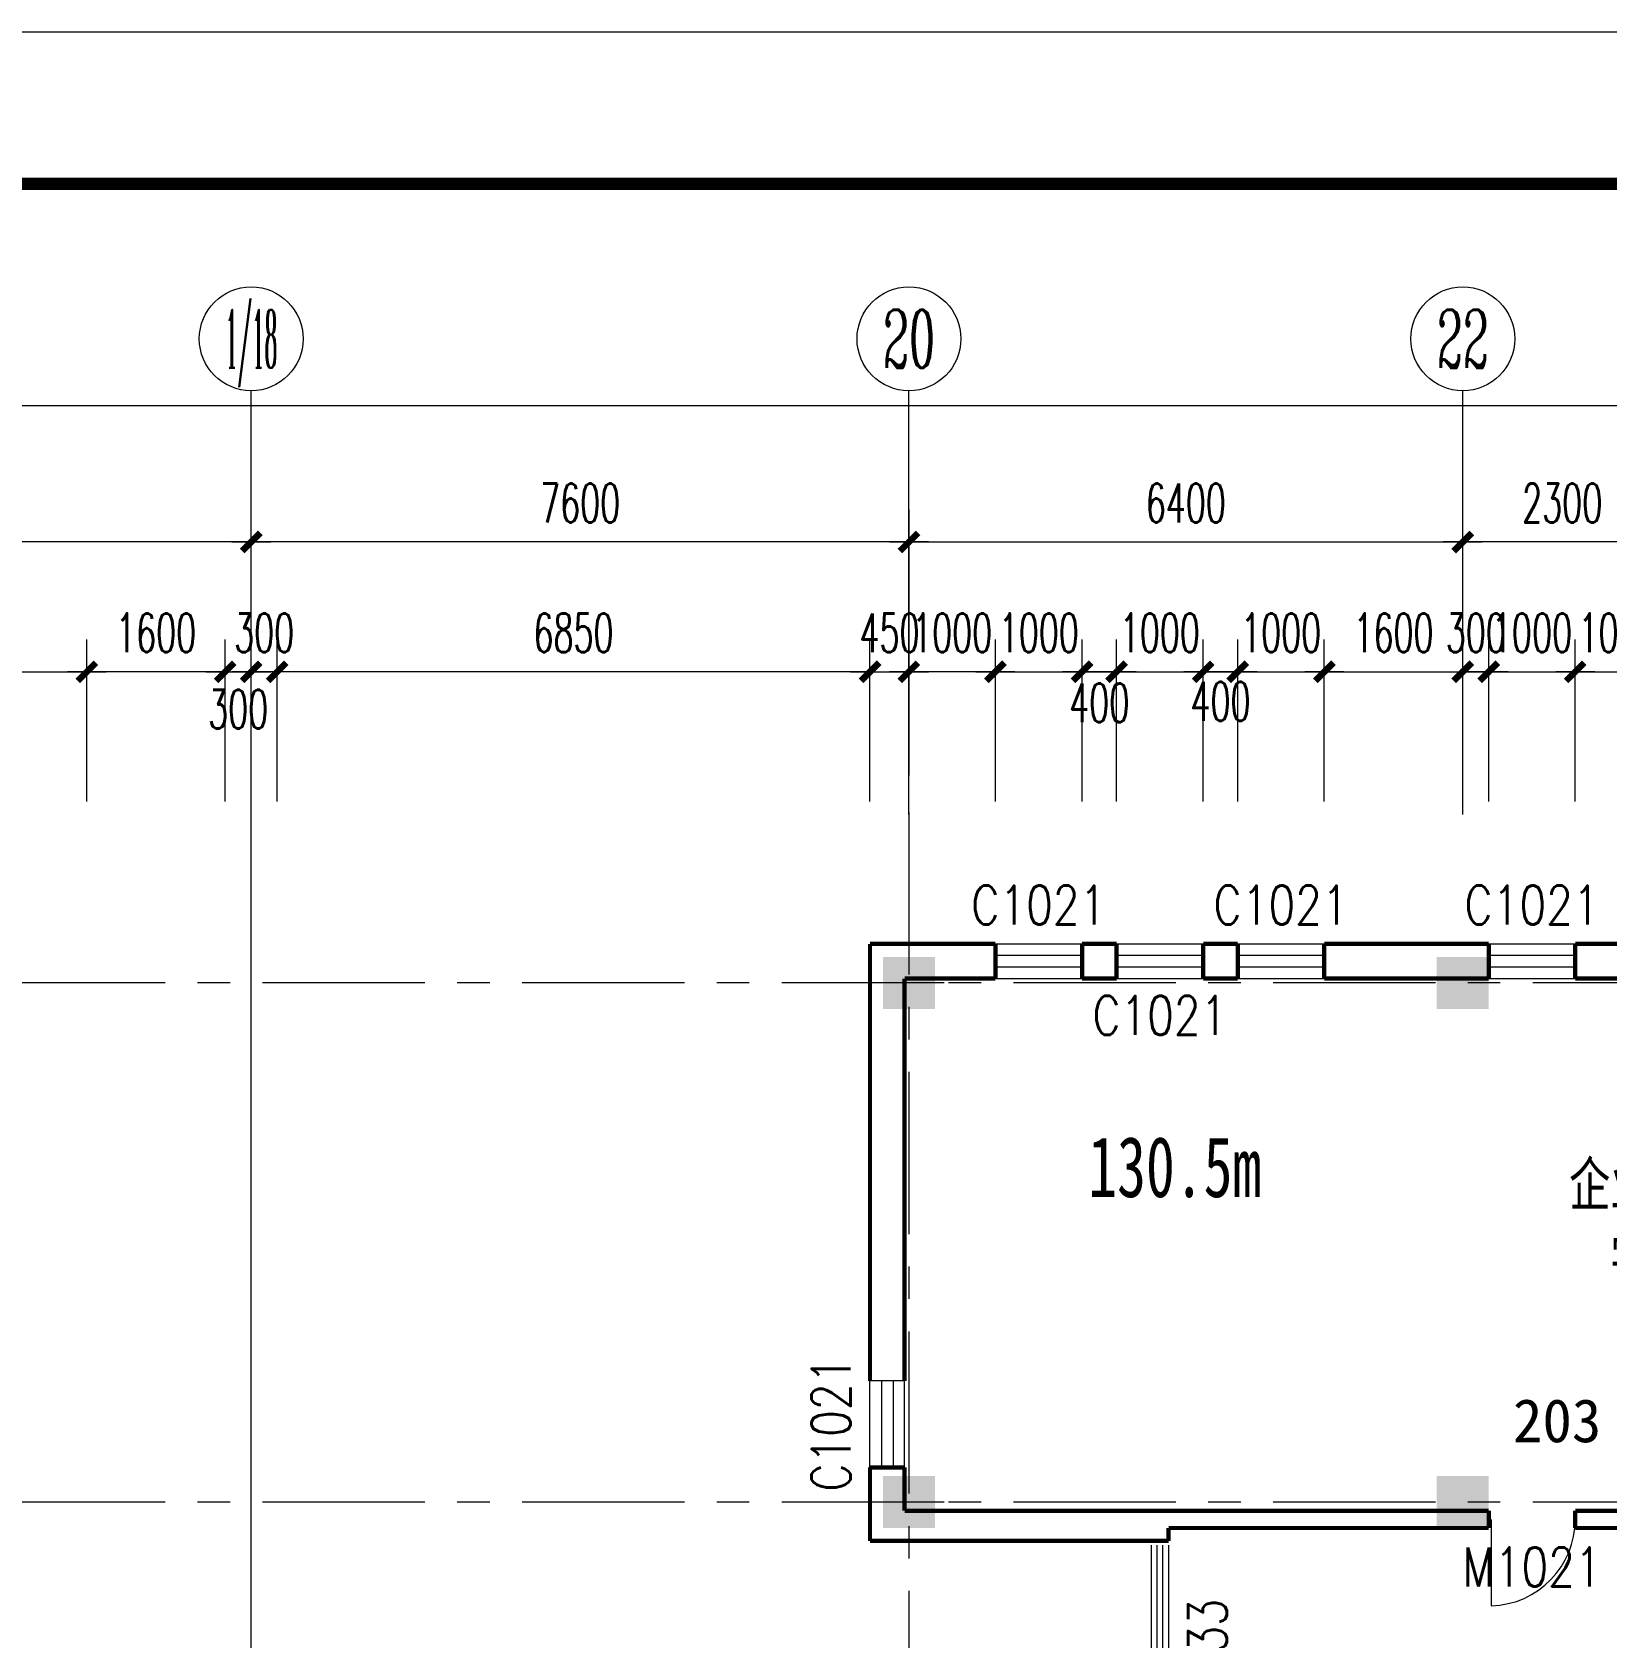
# Model space of a CAD drawing. Extents: x 2719331 to 3465925, y -270324 to -167476.
# Drawn here: x 2923150 to 2941347, y -186201 to -167643 of the extents above; entities that cross this region are included whole.
import ezdxf
from ezdxf.enums import TextEntityAlignment as Align

# ---------------------------------------------------------------- set-up
doc = ezdxf.new("R2010")
doc.units = 0
doc.header["$LTSCALE"] = 1500
doc.header["$MEASUREMENT"] = 0
doc.linetypes.add('ACAD_ISO02W100', pattern=[15, 12, -3])
doc.linetypes.add('CENTER', pattern=[2, 1.25, -0.25, 0.25, -0.25])
doc.layers.get('0').update_dxf_attribs({"linetype": 'CONTINUOUS', "lineweight": 0})
doc.layers.get('DEFPOINTS').update_dxf_attribs({"linetype": 'CONTINUOUS', "lineweight": 5})
for name, color, linetype, lineweight in [('AXIS', 7, 'CONTINUOUS', 5), ('AXIS_TEXT', 7, 'CONTINUOUS', 5), ('COLUMN', 7, 'CONTINUOUS', 5), ('DOTE', 7, 'CENTER', 5), ('WALL', 7, 'CONTINUOUS', 5), ('WINDOW', 7, 'CONTINUOUS', 5), ('WINDOW_TEXT', 7, 'CONTINUOUS', 5), ('我的', 7, 'CONTINUOUS', 5)]:
    doc.layers.add(name, color=color, linetype=linetype, lineweight=lineweight)
doc.layers.add('中文', color=4, linetype='CONTINUOUS')
doc.layers.add('地面', color=250, linetype='CONTINUOUS')
doc.styles.add('_SIMPLEX', font='SIMPLEX.shx', dxfattribs={"width": 0.6})
doc.styles.add('COMPLEX', font='COMPLEX')
doc.styles.add('DIM_FONT', font='romans.shx', dxfattribs={"width": 0.6})
doc.styles.add('HZ4', font='SimSun.ttf', dxfattribs={"width": 0.7, "height": 700})
doc.styles.add('SIMPLEX', font='SIMPLEX.SHX', dxfattribs={"width": 0.6})
doc.styles.get("Standard").update_dxf_attribs({"font": 'SIMHEI.TTF', "height": 1.2})
doc.dimstyles.new('DIMN150', dxfattribs={"dimscale": 1.5, "dimtxt": 300, "dimasz": 1, "dimexe": 250, "dimexo": 300, "dimgap": 150, "dimtad": 1, "dimdec": 0, "dimdsep": 46, "dimtxsty": 'DIM_FONT', "dimblk": '_DIMX', "dimcen": 2.5, "dimdle": 0.3, "dimclrd": 7, "dimclre": 256, "dimclrt": 256, "dimadec": 0, "dimazin": 0, "dimtfac": 1, "dimtdec": 0, "dimtix": 1, "dimtmove": 2, "dimatfit": 3, "dimldrblk": '_DIMX', "dimfxl": 1, "dimtvp": 1, "dimtolj": 1, "dimtzin": 0, "dimlwd": -1, "dimlwe": -1, "dimarcsym": 0})

# ---------------------------------------------------------------- blocks, each defined once
blk = doc.blocks.new('_FZH')
blk.add_solid([(0.5, -0.5), (-0.5, -0.5), (0.5, 0.5), (-0.5, 0.5)])
blk = doc.blocks.new('_WBLK')
for p, q in [((-0.5, 0.5), (0.5, 0.5)), ((0.5, 0.1667), (-0.5, 0.1667)), ((0.5, -0.1667), (-0.5, -0.1667)), ((-0.5, -0.5), (0.5, -0.5))]:
    blk.add_line(p, q)
at = {"layer": 'WINDOW_TEXT', "style": 'SIMPLEX', "flags": 9}
blk.add_attdef('A', text='', height=1, dxfattribs=at).set_placement((0, 1.5), align=Align.MIDDLE)
blk = doc.blocks.new('_AXISO')
blk.add_circle((0, 0), 0.5)
at = {"layer": 'AXIS_TEXT', "style": 'COMPLEX', "width": 1.041667}
blk.add_attdef('A', text='', height=0.56, dxfattribs=at).set_placement((-0.25, -0.28), (0.25, -0.28), align=Align.FIT)
blk = doc.blocks.new('_DIMX')
blk.add_line((-150, 0), (150, 0))
at = {"const_width": 50}
blk.add_lwpolyline([(-70, -70), (70, 70)], dxfattribs=at)
blk = doc.blocks.new('*D1782')
at = {"layer": 'DEFPOINTS', "color": 0, "lineweight": 25}
for p in [(2939682, -173536), (2933283, -176686), (2939682, -176686)]:
    blk.add_point(p, dxfattribs=at)
at = {"layer": '我的'}
for p, q in [((2933283, -176236), (2933283, -173161)), ((2939682, -176236), (2939682, -173161))]:
    blk.add_line(p, q, dxfattribs=at)
at = {"layer": '我的', "color": 7}
blk.add_line((2933284, -173536), (2939681, -173536), dxfattribs=at)
at = {"layer": '我的', "color": 7, "xscale": 1.5, "yscale": 1.5, "zscale": 1.5, "rotation": 180}
blk.add_blockref('_DIMX', (2933283, -173536), dxfattribs=at)
at = {"layer": '我的', "color": 7, "xscale": 1.5, "yscale": 1.5, "zscale": 1.5}
blk.add_blockref('_DIMX', (2939682, -173536), dxfattribs=at)
at = {"layer": '我的', "lineweight": 0, "insert": (2936482, -173086), "char_height": 450, "attachment_point": 5, "style": 'DIM_FONT'}
blk.add_mtext('\\A1;6400', dxfattribs=at)
blk = doc.blocks.new('*D1791')
at = {"layer": 'DEFPOINTS', "color": 0, "lineweight": 25}
for p in [(2972357, -171957), (2972357, -176302), (2915007, -176527)]:
    blk.add_point(p, dxfattribs=at)
at = {"layer": '我的'}
for p, q in [((2915007, -176077), (2915007, -171582)), ((2972357, -175852), (2972357, -171582))]:
    blk.add_line(p, q, dxfattribs=at)
at = {"layer": '我的', "color": 7}
blk.add_line((2915008, -171957), (2972356, -171957), dxfattribs=at)
at = {"layer": '我的', "color": 7, "xscale": 1.5, "yscale": 1.5, "zscale": 1.5, "rotation": 180}
blk.add_blockref('_DIMX', (2915007, -171957), dxfattribs=at)
at = {"layer": '我的', "color": 7, "xscale": 1.5, "yscale": 1.5, "zscale": 1.5}
blk.add_blockref('_DIMX', (2972357, -171957), dxfattribs=at)
at = {"layer": '我的', "lineweight": 0, "insert": (2943682, -171507), "char_height": 450, "attachment_point": 5, "style": 'DIM_FONT'}
blk.add_mtext('\\A1;57350', dxfattribs=at)
blk = doc.blocks.new('*D1793')
at = {"layer": 'DEFPOINTS', "color": 0, "lineweight": 25}
for p in [(2933282, -175036), (2932832, -176986), (2933282, -176986)]:
    blk.add_point(p, dxfattribs=at)
at = {"layer": '我的'}
for p, q in [((2932832, -176536), (2932832, -174661)), ((2933282, -176536), (2933282, -174661))]:
    blk.add_line(p, q, dxfattribs=at)
at = {"layer": '我的', "color": 7}
for p, q in [((2932831, -175036), (2932829, -175036)), ((2932832, -175036), (2933282, -175036)), ((2933284, -175036), (2933285, -175036))]:
    blk.add_line(p, q, dxfattribs=at)
at = {"layer": '我的', "color": 7, "xscale": 1.5, "yscale": 1.5, "zscale": 1.5}
blk.add_blockref('_DIMX', (2932832, -175036), dxfattribs=at)
at = {"layer": '我的', "color": 7, "xscale": 1.5, "yscale": 1.5, "zscale": 1.5, "rotation": 180}
blk.add_blockref('_DIMX', (2933282, -175036), dxfattribs=at)
at = {"layer": '我的', "lineweight": 0, "insert": (2933057, -174586), "char_height": 450, "attachment_point": 5, "style": 'DIM_FONT'}
blk.add_mtext('\\A1;450', dxfattribs=at)
blk = doc.blocks.new('*D1794')
at = {"layer": 'DEFPOINTS', "color": 0, "lineweight": 25}
for p in [(2935282, -175036), (2934282, -176986), (2935282, -176986)]:
    blk.add_point(p, dxfattribs=at)
at = {"layer": '我的'}
for p, q in [((2934282, -176536), (2934282, -174661)), ((2935282, -176536), (2935282, -174661))]:
    blk.add_line(p, q, dxfattribs=at)
at = {"layer": '我的', "color": 7}
for p, q in [((2934281, -175036), (2934279, -175036)), ((2934282, -175036), (2935282, -175036)), ((2935284, -175036), (2935285, -175036))]:
    blk.add_line(p, q, dxfattribs=at)
at = {"layer": '我的', "color": 7, "xscale": 1.5, "yscale": 1.5, "zscale": 1.5}
blk.add_blockref('_DIMX', (2934282, -175036), dxfattribs=at)
at = {"layer": '我的', "color": 7, "xscale": 1.5, "yscale": 1.5, "zscale": 1.5, "rotation": 180}
blk.add_blockref('_DIMX', (2935282, -175036), dxfattribs=at)
at = {"layer": '我的', "lineweight": 0, "insert": (2934782, -174586), "char_height": 450, "attachment_point": 5, "style": 'DIM_FONT'}
blk.add_mtext('\\A1;1000', dxfattribs=at)
blk = doc.blocks.new('*D1795')
at = {"layer": 'DEFPOINTS', "color": 0, "lineweight": 25}
for p in [(2935682, -175036), (2935282, -176986), (2935682, -176986)]:
    blk.add_point(p, dxfattribs=at)
at = {"layer": '我的'}
for p, q in [((2935282, -176536), (2935282, -174661)), ((2935682, -176536), (2935682, -174661))]:
    blk.add_line(p, q, dxfattribs=at)
at = {"layer": '我的', "color": 7}
for p, q in [((2935281, -175036), (2935279, -175036)), ((2935282, -175036), (2935682, -175036)), ((2935684, -175036), (2935685, -175036))]:
    blk.add_line(p, q, dxfattribs=at)
at = {"layer": '我的', "color": 7, "xscale": 1.5, "yscale": 1.5, "zscale": 1.5}
blk.add_blockref('_DIMX', (2935282, -175036), dxfattribs=at)
at = {"layer": '我的', "color": 7, "xscale": 1.5, "yscale": 1.5, "zscale": 1.5, "rotation": 180}
blk.add_blockref('_DIMX', (2935682, -175036), dxfattribs=at)
at = {"layer": '我的', "lineweight": 0, "insert": (2935482, -175395), "char_height": 450, "attachment_point": 5, "style": 'DIM_FONT'}
blk.add_mtext('\\A1;400', dxfattribs=at)
blk = doc.blocks.new('*D1796')
at = {"layer": 'DEFPOINTS', "color": 0, "lineweight": 25}
for p in [(2936682, -175036), (2935682, -176986), (2936682, -176986)]:
    blk.add_point(p, dxfattribs=at)
at = {"layer": '我的'}
for p, q in [((2935682, -176536), (2935682, -174661)), ((2936682, -176536), (2936682, -174661))]:
    blk.add_line(p, q, dxfattribs=at)
at = {"layer": '我的', "color": 7}
for p, q in [((2935681, -175036), (2935679, -175036)), ((2935682, -175036), (2936682, -175036)), ((2936684, -175036), (2936685, -175036))]:
    blk.add_line(p, q, dxfattribs=at)
at = {"layer": '我的', "color": 7, "xscale": 1.5, "yscale": 1.5, "zscale": 1.5}
blk.add_blockref('_DIMX', (2935682, -175036), dxfattribs=at)
at = {"layer": '我的', "color": 7, "xscale": 1.5, "yscale": 1.5, "zscale": 1.5, "rotation": 180}
blk.add_blockref('_DIMX', (2936682, -175036), dxfattribs=at)
at = {"layer": '我的', "lineweight": 0, "insert": (2936182, -174586), "char_height": 450, "attachment_point": 5, "style": 'DIM_FONT'}
blk.add_mtext('\\A1;1000', dxfattribs=at)
blk = doc.blocks.new('*D1797')
at = {"layer": 'DEFPOINTS', "color": 0, "lineweight": 25}
for p in [(2937082, -175036), (2936682, -176986), (2937082, -176986)]:
    blk.add_point(p, dxfattribs=at)
at = {"layer": '我的'}
for p, q in [((2936682, -176536), (2936682, -174661)), ((2937082, -176536), (2937082, -174661))]:
    blk.add_line(p, q, dxfattribs=at)
at = {"layer": '我的', "color": 7}
for p, q in [((2936681, -175036), (2936679, -175036)), ((2936682, -175036), (2937082, -175036)), ((2937084, -175036), (2937085, -175036))]:
    blk.add_line(p, q, dxfattribs=at)
at = {"layer": '我的', "color": 7, "xscale": 1.5, "yscale": 1.5, "zscale": 1.5}
blk.add_blockref('_DIMX', (2936682, -175036), dxfattribs=at)
at = {"layer": '我的', "color": 7, "xscale": 1.5, "yscale": 1.5, "zscale": 1.5, "rotation": 180}
blk.add_blockref('_DIMX', (2937082, -175036), dxfattribs=at)
at = {"layer": '我的', "lineweight": 0, "insert": (2936882, -175379), "char_height": 450, "attachment_point": 5, "style": 'DIM_FONT'}
blk.add_mtext('\\A1;400', dxfattribs=at)
blk = doc.blocks.new('*D1798')
at = {"layer": 'DEFPOINTS', "color": 0, "lineweight": 25}
for p in [(2938082, -175036), (2937082, -176986), (2938082, -176986)]:
    blk.add_point(p, dxfattribs=at)
at = {"layer": '我的'}
for p, q in [((2937082, -176536), (2937082, -174661)), ((2938082, -176536), (2938082, -174661))]:
    blk.add_line(p, q, dxfattribs=at)
at = {"layer": '我的', "color": 7}
for p, q in [((2937081, -175036), (2937079, -175036)), ((2937082, -175036), (2938082, -175036)), ((2938084, -175036), (2938085, -175036))]:
    blk.add_line(p, q, dxfattribs=at)
at = {"layer": '我的', "color": 7, "xscale": 1.5, "yscale": 1.5, "zscale": 1.5}
blk.add_blockref('_DIMX', (2937082, -175036), dxfattribs=at)
at = {"layer": '我的', "color": 7, "xscale": 1.5, "yscale": 1.5, "zscale": 1.5, "rotation": 180}
blk.add_blockref('_DIMX', (2938082, -175036), dxfattribs=at)
at = {"layer": '我的', "lineweight": 0, "insert": (2937582, -174586), "char_height": 450, "attachment_point": 5, "style": 'DIM_FONT'}
blk.add_mtext('\\A1;1000', dxfattribs=at)
blk = doc.blocks.new('*D1799')
at = {"layer": 'DEFPOINTS', "color": 0, "lineweight": 25}
for p in [(2939682, -175036), (2938082, -176986), (2939682, -176986)]:
    blk.add_point(p, dxfattribs=at)
at = {"layer": '我的'}
for p, q in [((2938082, -176536), (2938082, -174661)), ((2939682, -176536), (2939682, -174661))]:
    blk.add_line(p, q, dxfattribs=at)
at = {"layer": '我的', "color": 7}
blk.add_line((2938084, -175036), (2939681, -175036), dxfattribs=at)
at = {"layer": '我的', "color": 7, "xscale": 1.5, "yscale": 1.5, "zscale": 1.5, "rotation": 180}
blk.add_blockref('_DIMX', (2938082, -175036), dxfattribs=at)
at = {"layer": '我的', "color": 7, "xscale": 1.5, "yscale": 1.5, "zscale": 1.5}
blk.add_blockref('_DIMX', (2939682, -175036), dxfattribs=at)
at = {"layer": '我的', "lineweight": 0, "insert": (2938882, -174586), "char_height": 450, "attachment_point": 5, "style": 'DIM_FONT'}
blk.add_mtext('\\A1;1600', dxfattribs=at)
blk = doc.blocks.new('*D1800')
at = {"layer": 'DEFPOINTS', "color": 0, "lineweight": 25}
for p in [(2940982, -175036), (2939982, -176986), (2940982, -176986)]:
    blk.add_point(p, dxfattribs=at)
at = {"layer": '我的'}
for p, q in [((2939982, -176536), (2939982, -174661)), ((2940982, -176536), (2940982, -174661))]:
    blk.add_line(p, q, dxfattribs=at)
at = {"layer": '我的', "color": 7}
for p, q in [((2939981, -175036), (2939979, -175036)), ((2939982, -175036), (2940982, -175036)), ((2940984, -175036), (2940985, -175036))]:
    blk.add_line(p, q, dxfattribs=at)
at = {"layer": '我的', "color": 7, "xscale": 1.5, "yscale": 1.5, "zscale": 1.5}
blk.add_blockref('_DIMX', (2939982, -175036), dxfattribs=at)
at = {"layer": '我的', "color": 7, "xscale": 1.5, "yscale": 1.5, "zscale": 1.5, "rotation": 180}
blk.add_blockref('_DIMX', (2940982, -175036), dxfattribs=at)
at = {"layer": '我的', "lineweight": 0, "insert": (2940482, -174586), "char_height": 450, "attachment_point": 5, "style": 'DIM_FONT'}
blk.add_mtext('\\A1;1000', dxfattribs=at)
blk = doc.blocks.new('*D1801')
at = {"layer": 'DEFPOINTS', "color": 0, "lineweight": 25}
for p in [(2941982, -175036), (2940982, -176986), (2941982, -176986)]:
    blk.add_point(p, dxfattribs=at)
at = {"layer": '我的'}
for p, q in [((2940982, -176536), (2940982, -174661)), ((2941982, -176536), (2941982, -174661))]:
    blk.add_line(p, q, dxfattribs=at)
at = {"layer": '我的', "color": 7}
for p, q in [((2940981, -175036), (2940979, -175036)), ((2940982, -175036), (2941982, -175036)), ((2941984, -175036), (2941985, -175036))]:
    blk.add_line(p, q, dxfattribs=at)
at = {"layer": '我的', "color": 7, "xscale": 1.5, "yscale": 1.5, "zscale": 1.5}
blk.add_blockref('_DIMX', (2940982, -175036), dxfattribs=at)
at = {"layer": '我的', "color": 7, "xscale": 1.5, "yscale": 1.5, "zscale": 1.5, "rotation": 180}
blk.add_blockref('_DIMX', (2941982, -175036), dxfattribs=at)
at = {"layer": '我的', "lineweight": 0, "insert": (2941482, -174586), "char_height": 450, "attachment_point": 5, "style": 'DIM_FONT'}
blk.add_mtext('\\A1;1000', dxfattribs=at)
blk = doc.blocks.new('*D1655')
at = {"layer": 'DEFPOINTS', "color": 0, "lineweight": 25}
for p in [(2925982, -175036), (2925982, -176986), (2932832, -176986)]:
    blk.add_point(p, dxfattribs=at)
at = {"layer": '我的'}
for p, q in [((2925982, -176536), (2925982, -174661)), ((2932832, -176536), (2932832, -174661))]:
    blk.add_line(p, q, dxfattribs=at)
at = {"layer": '我的', "color": 7}
blk.add_line((2932831, -175036), (2925984, -175036), dxfattribs=at)
at = {"layer": '我的', "color": 7, "xscale": 1.5, "yscale": 1.5, "zscale": 1.5}
for p, rotation in [((2925982, -175036), 179.9999999999902), ((2932832, -175036), 359.9999999999902)]:
    blk.add_blockref('_DIMX', p, dxfattribs=dict(at, rotation=rotation))
at = {"layer": '我的', "lineweight": 0, "insert": (2929407, -174586), "char_height": 450, "attachment_point": 5, "style": 'DIM_FONT'}
blk.add_mtext('\\A1;6850', dxfattribs=at)
blk = doc.blocks.new('*D1656')
at = {"layer": 'DEFPOINTS', "color": 0, "lineweight": 25}
for p in [(2923782, -175036), (2919782, -176986), (2923782, -176986)]:
    blk.add_point(p, dxfattribs=at)
at = {"layer": '我的'}
for p, q in [((2919782, -176536), (2919782, -174661)), ((2923782, -176536), (2923782, -174661))]:
    blk.add_line(p, q, dxfattribs=at)
at = {"layer": '我的', "color": 7}
blk.add_line((2919784, -175036), (2923781, -175036), dxfattribs=at)
at = {"layer": '我的', "color": 7, "xscale": 1.5, "yscale": 1.5, "zscale": 1.5, "rotation": 180}
blk.add_blockref('_DIMX', (2919782, -175036), dxfattribs=at)
at = {"layer": '我的', "color": 7, "xscale": 1.5, "yscale": 1.5, "zscale": 1.5}
blk.add_blockref('_DIMX', (2923782, -175036), dxfattribs=at)
at = {"layer": '我的', "lineweight": 0, "insert": (2921782, -174586), "char_height": 450, "attachment_point": 5, "style": 'DIM_FONT'}
blk.add_mtext('\\A1;4000', dxfattribs=at)
blk = doc.blocks.new('*D1668')
at = {"layer": 'DEFPOINTS', "color": 0, "lineweight": 25}
for p in [(2923782, -175036), (2923782, -176986), (2925382, -176986)]:
    blk.add_point(p, dxfattribs=at)
at = {"layer": '我的'}
for p, q in [((2923782, -176536), (2923782, -174661)), ((2925382, -176536), (2925382, -174661))]:
    blk.add_line(p, q, dxfattribs=at)
at = {"layer": '我的', "color": 7}
blk.add_line((2925381, -175036), (2923784, -175036), dxfattribs=at)
at = {"layer": '我的', "color": 7, "xscale": 1.5, "yscale": 1.5, "zscale": 1.5}
for p, rotation in [((2923782, -175036), 179.9999999999833), ((2925382, -175036), 359.9999999999833)]:
    blk.add_blockref('_DIMX', p, dxfattribs=dict(at, rotation=rotation))
at = {"layer": '我的', "lineweight": 0, "insert": (2924582, -174586), "char_height": 450, "attachment_point": 5, "style": 'DIM_FONT'}
blk.add_mtext('\\A1;1600', dxfattribs=at)
blk = doc.blocks.new('*D1669')
at = {"layer": 'DEFPOINTS', "color": 0, "lineweight": 25}
for p in [(2925682, -175036), (2925382, -176986), (2925682, -176986)]:
    blk.add_point(p, dxfattribs=at)
at = {"layer": '我的'}
for p, q in [((2925382, -176536), (2925382, -174661)), ((2925682, -176536), (2925682, -174661))]:
    blk.add_line(p, q, dxfattribs=at)
at = {"layer": '我的', "color": 7}
for p, q in [((2925381, -175036), (2925379, -175036)), ((2925382, -175036), (2925682, -175036)), ((2925684, -175036), (2925685, -175036))]:
    blk.add_line(p, q, dxfattribs=at)
at = {"layer": '我的', "color": 7, "xscale": 1.5, "yscale": 1.5, "zscale": 1.5}
blk.add_blockref('_DIMX', (2925382, -175036), dxfattribs=at)
at = {"layer": '我的', "color": 7, "xscale": 1.5, "yscale": 1.5, "zscale": 1.5, "rotation": 180}
blk.add_blockref('_DIMX', (2925682, -175036), dxfattribs=at)
at = {"layer": '我的', "lineweight": 0, "insert": (2925532, -175468), "char_height": 450, "attachment_point": 5, "style": 'DIM_FONT'}
blk.add_mtext('\\A1;300', dxfattribs=at)
blk = doc.blocks.new('*D1670')
at = {"layer": 'DEFPOINTS', "color": 0, "lineweight": 25}
for p in [(2925682, -175036), (2925682, -176986), (2925982, -176986)]:
    blk.add_point(p, dxfattribs=at)
at = {"layer": '我的'}
for p, q in [((2925682, -176536), (2925682, -174661)), ((2925982, -176536), (2925982, -174661))]:
    blk.add_line(p, q, dxfattribs=at)
at = {"layer": '我的', "color": 7}
for p, q in [((2925681, -175036), (2925679, -175036)), ((2925982, -175036), (2925682, -175036)), ((2925984, -175036), (2925985, -175036))]:
    blk.add_line(p, q, dxfattribs=at)
at = {"layer": '我的', "color": 7, "xscale": 1.5, "yscale": 1.5, "zscale": 1.5}
for p, rotation in [((2925682, -175036), 359.9999999998888), ((2925982, -175036), 179.9999999998889)]:
    blk.add_blockref('_DIMX', p, dxfattribs=dict(at, rotation=rotation))
at = {"layer": '我的', "lineweight": 0, "insert": (2925832, -174586), "char_height": 450, "attachment_point": 5, "style": 'DIM_FONT'}
blk.add_mtext('\\A1;300', dxfattribs=at)
blk = doc.blocks.new('*D1671')
at = {"layer": 'DEFPOINTS', "color": 0, "lineweight": 25}
for p in [(2933282, -175036), (2933282, -176986), (2934282, -176986)]:
    blk.add_point(p, dxfattribs=at)
at = {"layer": '我的'}
for p, q in [((2933282, -176536), (2933282, -174661)), ((2934282, -176536), (2934282, -174661))]:
    blk.add_line(p, q, dxfattribs=at)
at = {"layer": '我的', "color": 7}
for p, q in [((2933281, -175036), (2933279, -175036)), ((2934282, -175036), (2933282, -175036)), ((2934284, -175036), (2934285, -175036))]:
    blk.add_line(p, q, dxfattribs=at)
at = {"layer": '我的', "color": 7, "xscale": 1.5, "yscale": 1.5, "zscale": 1.5}
blk.add_blockref('_DIMX', (2933282, -175036), dxfattribs=at)
at = {"layer": '我的', "color": 7, "xscale": 1.5, "yscale": 1.5, "zscale": 1.5, "rotation": 180}
blk.add_blockref('_DIMX', (2934282, -175036), dxfattribs=at)
at = {"layer": '我的', "lineweight": 0, "insert": (2933782, -174586), "char_height": 450, "attachment_point": 5, "style": 'DIM_FONT'}
blk.add_mtext('\\A1;1000', dxfattribs=at)
blk = doc.blocks.new('*D1672')
at = {"layer": 'DEFPOINTS', "color": 0, "lineweight": 25}
for p in [(2939683, -175036), (2939683, -176986), (2939983, -176986)]:
    blk.add_point(p, dxfattribs=at)
at = {"layer": '我的'}
for p, q in [((2939683, -176536), (2939683, -174661)), ((2939983, -176536), (2939983, -174661))]:
    blk.add_line(p, q, dxfattribs=at)
at = {"layer": '我的', "color": 7}
for p, q in [((2939681, -175036), (2939680, -175036)), ((2939983, -175036), (2939683, -175036)), ((2939984, -175036), (2939986, -175036))]:
    blk.add_line(p, q, dxfattribs=at)
at = {"layer": '我的', "color": 7, "xscale": 1.5, "yscale": 1.5, "zscale": 1.5}
blk.add_blockref('_DIMX', (2939683, -175036), dxfattribs=at)
at = {"layer": '我的', "color": 7, "xscale": 1.5, "yscale": 1.5, "zscale": 1.5, "rotation": 180}
blk.add_blockref('_DIMX', (2939983, -175036), dxfattribs=at)
at = {"layer": '我的', "lineweight": 0, "insert": (2939833, -174586), "char_height": 450, "attachment_point": 5, "style": 'DIM_FONT'}
blk.add_mtext('\\A1;300', dxfattribs=at)
blk = doc.blocks.new('*D1680')
at = {"layer": 'DEFPOINTS', "color": 0, "lineweight": 25}
for p in [(2925682, -173536), (2925682, -176686), (2933282, -176686)]:
    blk.add_point(p, dxfattribs=at)
at = {"layer": '我的'}
for p, q in [((2925682, -176236), (2925682, -173161)), ((2933282, -176236), (2933282, -173161))]:
    blk.add_line(p, q, dxfattribs=at)
at = {"layer": '我的', "color": 7}
blk.add_line((2933281, -173536), (2925684, -173536), dxfattribs=at)
at = {"layer": '我的', "color": 7, "xscale": 1.5, "yscale": 1.5, "zscale": 1.5, "rotation": 180}
blk.add_blockref('_DIMX', (2925682, -173536), dxfattribs=at)
at = {"layer": '我的', "color": 7, "xscale": 1.5, "yscale": 1.5, "zscale": 1.5}
blk.add_blockref('_DIMX', (2933282, -173536), dxfattribs=at)
at = {"layer": '我的', "lineweight": 0, "insert": (2929482, -173086), "char_height": 450, "attachment_point": 5, "style": 'DIM_FONT'}
blk.add_mtext('\\A1;7600', dxfattribs=at)
blk = doc.blocks.new('*D1681')
at = {"layer": 'DEFPOINTS', "color": 0, "lineweight": 25}
for p in [(2939682, -173536), (2939682, -176686), (2941983, -176686)]:
    blk.add_point(p, dxfattribs=at)
at = {"layer": '我的'}
for p, q in [((2939682, -176236), (2939682, -173161)), ((2941983, -176236), (2941983, -173161))]:
    blk.add_line(p, q, dxfattribs=at)
at = {"layer": '我的', "color": 7}
blk.add_line((2941981, -173536), (2939684, -173536), dxfattribs=at)
at = {"layer": '我的', "color": 7, "xscale": 1.5, "yscale": 1.5, "zscale": 1.5, "rotation": 180}
blk.add_blockref('_DIMX', (2939682, -173536), dxfattribs=at)
at = {"layer": '我的', "color": 7, "xscale": 1.5, "yscale": 1.5, "zscale": 1.5}
blk.add_blockref('_DIMX', (2941983, -173536), dxfattribs=at)
at = {"layer": '我的', "lineweight": 0, "insert": (2940832, -173086), "char_height": 450, "attachment_point": 5, "style": 'DIM_FONT'}
blk.add_mtext('\\A1;2300', dxfattribs=at)
blk = doc.blocks.new('*D786')
at = {"layer": 'DEFPOINTS', "color": 0, "lineweight": 25}
for p in [(2917282, -173536), (2917282, -176686), (2925682, -176686)]:
    blk.add_point(p, dxfattribs=at)
at = {"layer": '我的'}
for p, q in [((2917282, -176236), (2917282, -173161)), ((2925682, -176236), (2925682, -173161))]:
    blk.add_line(p, q, dxfattribs=at)
at = {"layer": '我的', "color": 7}
blk.add_line((2925681, -173536), (2917284, -173536), dxfattribs=at)
at = {"layer": '我的', "color": 7, "xscale": 1.5, "yscale": 1.5, "zscale": 1.5, "rotation": 180}
blk.add_blockref('_DIMX', (2917282, -173536), dxfattribs=at)
at = {"layer": '我的', "color": 7, "xscale": 1.5, "yscale": 1.5, "zscale": 1.5}
blk.add_blockref('_DIMX', (2925682, -173536), dxfattribs=at)
at = {"layer": '我的', "lineweight": 0, "insert": (2921482, -173086), "char_height": 450, "attachment_point": 5, "style": 'DIM_FONT'}
blk.add_mtext('\\A1;8400', dxfattribs=at)
blk = doc.blocks.new('M_A2ZXL')
blk.add_line((-0.472, 0), (-0.472, -1))
blk.add_arc((-0.5, 0), 1, 271.6231, 0)

msp = doc.modelspace()

# ---------------------------------------------------------------- linework, layer by layer
at = {"layer": 'AXIS', "color": 250}
msp.add_lwpolyline([(2873029, -167643.1), (2873029, -268956.6), (3009749.5, -268956.6), (3009749.5, -167643.1)], close=True, dxfattribs=at)
at = {"layer": 'AXIS', "color": 0, "const_width": 140.2}
msp.add_lwpolyline([(2874781.8, -169396), (2874781.8, -267203.7), (3007996.7, -267203.7), (3007996.7, -169396)], close=True, dxfattribs=at)
at = {"layer": 'DOTE', "lineweight": 0}
for p, q in [((2933282.2, -176659), (2933282.2, -214903.5)), ((2933687.4, -178631.5), (2910974.2, -178631.5)), ((2978366, -178631.5), (2931945.6, -178631.5)), ((2933687.4, -184631.5), (2910974.2, -184631.5)), ((2978366, -184631.5), (2931945.6, -184631.5))]:
    msp.add_line(p, q, dxfattribs=at)
at = {"layer": 'WALL', "lineweight": 0}
msp.add_line((2933232.2, -183231.5), (2932832.2, -183231.5), dxfattribs=at)
at = {"layer": 'WALL', "lineweight": 0, "const_width": 50}
for points in [[(2932832.2, -183231.5), (2932832.2, -178181.5)], [(2934282.2, -178181.5), (2932832.2, -178181.5)], [(2934282.2, -178581.5), (2934282.2, -178181.5)], [(2935282.2, -178581.5), (2935282.2, -178181.5)], [(2935682.2, -178181.5), (2935282.2, -178181.5)], [(2935682.2, -178181.5), (2935682.2, -178581.5)], [(2937082.2, -178181.5), (2936682.2, -178181.5)], [(2936682.2, -178181.5), (2936682.2, -178581.5)], [(2937082.2, -178181.5), (2937082.2, -178581.5)], [(2939982.2, -178181.5), (2938082.2, -178181.5)], [(2938082.2, -178181.5), (2938082.2, -178581.5)], [(2939982.2, -178181.5), (2939982.2, -178581.5)], [(2943482.2, -178181.5), (2940982.2, -178181.5)], [(2940982.2, -178181.5), (2940982.2, -178581.5)], [(2933232.2, -178581.5), (2933232.2, -183231.5)], [(2934282.2, -178581.5), (2933232.2, -178581.5)], [(2935682.2, -178581.5), (2935282.2, -178581.5)], [(2937082.2, -178581.5), (2936682.2, -178581.5)], [(2939982.2, -178581.5), (2938082.2, -178581.5)], [(2943482.2, -178581.5), (2940982.2, -178581.5)], [(2933232.2, -184231.5), (2932832.2, -184231.5)], [(2932832.2, -185081.5), (2932832.2, -184231.5)], [(2933232.2, -184231.5), (2933232.2, -184731.5)], [(2933232.2, -184731.5), (2939982.2, -184731.5)], [(2940982.2, -184731.5), (2940982.2, -184931.5)], [(2940982.2, -184731.5), (2949682.3, -184731.5)], [(2936282.2, -184931.5), (2936282.2, -185081.5)], [(2939982.2, -184931.5), (2936282.2, -184931.5)], [(2949682.3, -184931.5), (2940982.2, -184931.5)], [(2932832.2, -185081.5), (2936282.2, -185081.5)], [(2936082.2, -185081.5), (2936282.2, -185081.5)]]:
    msp.add_lwpolyline(points, dxfattribs=at)
at = {"layer": 'WALL', "linetype": 'ACAD_ISO02W100', "lineweight": 0, "const_width": 50}
msp.add_lwpolyline([(2939982.2, -184731.5), (2939982.2, -184931.5)], dxfattribs=at)
at = {"layer": '我的', "lineweight": 0}
for p, q in [((2925682.2, -176685.9), (2925682.2, -171787.7)), ((2933282.6, -176685.9), (2933282.5, -171787.7)), ((2939682.6, -176685.9), (2939682.5, -171787.7)), ((2925682.2, -217131.5), (2925682.2, -175035.9))]:
    msp.add_line(p, q, dxfattribs=at)

# ---------------------------------------------------------------- block references
at = {"layer": 'COLUMN', "lineweight": 0, "yscale": 600, "zscale": 600}
for p, xscale in [((2933282.2, -178631.5), 600), ((2939682.2, -178631.5), -600), ((2933282.2, -184631.5), 600), ((2939682.2, -184631.5), -600)]:
    msp.add_blockref('_FZH', p, dxfattribs=dict(at, xscale=xscale))
at = {"layer": 'WINDOW', "lineweight": 0}
ref = msp.add_blockref('_WBLK', (2934782.2, -178381.5), dxfattribs=dict(at, xscale=1000, yscale=399.9991050352691, zscale=1000))
ref.add_attrib('A', 'C1021', dxfattribs={"layer": 'WINDOW_TEXT', "height": 450, "style": '_SIMPLEX', "width": 0.8, "flags": 8}).set_placement((2934782.2, -177731.5), align=Align.MIDDLE)
ref = msp.add_blockref('_WBLK', (2937582.2, -178381.5), dxfattribs=dict(at, xscale=1000, yscale=399.999105035793, zscale=1000))
ref.add_attrib('A', 'C1021', dxfattribs={"layer": 'WINDOW_TEXT', "height": 450, "style": '_SIMPLEX', "width": 0.8, "flags": 8}).set_placement((2937582.2, -177731.5), align=Align.MIDDLE)
ref = msp.add_blockref('_WBLK', (2940482.2, -178381.5), dxfattribs=dict(at, xscale=1000, yscale=399.999105035793, zscale=1000))
ref.add_attrib('A', 'C1021', dxfattribs={"layer": 'WINDOW_TEXT', "height": 450, "style": '_SIMPLEX', "width": 0.8, "flags": 8}).set_placement((2940482.2, -177731.5), align=Align.MIDDLE)
ref = msp.add_blockref('_WBLK', (2936182.2, -178381.5), dxfattribs=dict(at, xscale=1000, yscale=399.999105035793, zscale=1000))
ref.add_attrib('A', 'C1021', dxfattribs={"layer": 'WINDOW_TEXT', "height": 450, "style": '_SIMPLEX', "width": 0.8, "flags": 8}).set_placement((2936182.2, -179007.4), align=Align.MIDDLE)
ref = msp.add_blockref('_WBLK', (2933032.2, -183731.5), dxfattribs=dict(at, xscale=1000, yscale=399.9999999236315, zscale=1000, rotation=90))
ref.add_attrib('A', 'C1021', dxfattribs={"layer": 'WINDOW_TEXT', "height": 450, "rotation": 90, "style": '_SIMPLEX', "width": 0.8, "flags": 8}).set_placement((2932381.9, -183731.5), align=Align.MIDDLE)
ref = msp.add_blockref('M_A2ZXL', (2940482.2, -184831.5), dxfattribs=dict(at, xscale=-1000, yscale=-1000, zscale=1000, rotation=180))
ref.add_attrib('A', 'M1021', dxfattribs={"layer": 'WINDOW_TEXT', "height": 450, "style": '_SIMPLEX', "width": 0.8, "flags": 8}).set_placement((2940482.2, -185381.5), align=Align.MIDDLE)
ref = msp.add_blockref('_WBLK', (2936182.2, -186531), dxfattribs=dict(at, xscale=2800, yscale=199.9999999990686, zscale=2800, rotation=270))
ref.add_attrib('A', 'C2833', dxfattribs={"layer": 'WINDOW_TEXT', "height": 450, "rotation": 90, "style": '_SIMPLEX', "width": 0.8, "flags": 8}).set_placement((2936732.2, -186531), align=Align.MIDDLE)
at = {"layer": '我的', "lineweight": 0}
ref = msp.add_blockref('_AXISO', (2925682.2, -171187.7), dxfattribs=dict(at, xscale=1200, yscale=1200, zscale=1200))
ref.add_attrib('A', '1/18', dxfattribs={"layer": 'AXIS_TEXT', "height": 672, "style": 'COMPLEX', "width": 0.284091}).set_placement((2925382.2, -171523.7), (2925982.2, -171523.7), align=Align.FIT)
ref = msp.add_blockref('_AXISO', (2933282.5, -171187.7), dxfattribs=dict(at, xscale=1200, yscale=1200, zscale=1200))
ref.add_attrib('A', '20', dxfattribs={"layer": 'AXIS_TEXT', "height": 672, "style": 'COMPLEX', "width": 0.551471}).set_placement((2932982.5, -171523.7), (2933582.5, -171523.7), align=Align.FIT)
ref = msp.add_blockref('_AXISO', (2939682.5, -171187.7), dxfattribs=dict(at, xscale=1200, yscale=1200, zscale=1200))
ref.add_attrib('A', '22', dxfattribs={"layer": 'AXIS_TEXT', "height": 672, "style": 'COMPLEX', "width": 0.551471}).set_placement((2939382.5, -171523.7), (2939982.5, -171523.7), align=Align.FIT)

# ---------------------------------------------------------------- texts
at = {"layer": '中文', "insert": (2940262.3, -183440.1), "char_height": 500, "width": 6011.563, "attachment_point": 1}
msp.add_mtext('{\\fFangSong_GB2312|b0|i0|c134|p49;\\C0;203}', dxfattribs=at)
at = {"layer": '地面', "lineweight": 25, "insert": (2935354.2, -180407), "char_height": 700, "width": 3401.63, "attachment_point": 1, "style": 'HZ4'}
msp.add_mtext('{\\C3;130.5m}', dxfattribs=at)
at = {"layer": '我的', "lineweight": 25, "insert": (2943893, -179872.3), "char_height": 500, "width": 5978.411, "attachment_point": 2, "style": 'HZ4'}
msp.add_mtext('{\\fSimHei|b0|i0|c134|p2;经济管理学院\\P企业经营模拟实验室（}1{\\fSimHei|b0|i0|c134|p2;）大学生创新实践基地（}1{\\fSimHei|b0|i0|c134|p2;）}', dxfattribs=at)

# ---------------------------------------------------------------- dimensions: what is measured, and where the dimension line sits
at = {"layer": '我的', "lineweight": 0}
for base, p1, p2, picture, middle in [((2972357.2, -171956.8), (2915006.8, -176527.1), (2972357.2, -176302.2), '*D1791', (2943682, -171506.8)), ((2917282.2, -173535.9), (2925682.2, -176685.9), (2917282.2, -176686), '*D786', (2921482.2, -173085.9)), ((2925682.2, -173535.9), (2933282.2, -176685.9), (2925682.2, -176686), '*D1680', (2929482.2, -173085.9)), ((2939682.2, -173535.9), (2933282.6, -176685.9), (2939682.2, -176685.9), '*D1782', (2936482.4, -173085.9)), ((2939682.2, -173535.9), (2941982.6, -176686), (2939682.2, -176685.9), '*D1681', (2940832.4, -173085.9)), ((2933282.2, -175035.9), (2932832.2, -176985.9), (2933282.2, -176985.9), '*D1793', (2933057.2, -174585.9)), ((2933282.2, -175035.9), (2934282.2, -176985.9), (2933282.2, -176985.9), '*D1671', (2933782.2, -174585.9)), ((2935282.2, -175035.9), (2934282.2, -176985.9), (2935282.2, -176985.9), '*D1794', (2934782.2, -174585.9)), ((2936682.2, -175035.9), (2935682.2, -176985.9), (2936682.2, -176985.9), '*D1796', (2936182.2, -174585.9)), ((2938082.2, -175035.9), (2937082.2, -176985.9), (2938082.2, -176985.9), '*D1798', (2937582.2, -174585.9)), ((2939682.2, -175035.9), (2938082.2, -176985.9), (2939682.2, -176985.9), '*D1799', (2938882.2, -174585.9)), ((2939682.9, -175035.9), (2939982.9, -176985.9), (2939682.9, -176985.9), '*D1672', (2939832.9, -174585.9)), ((2940982.2, -175035.9), (2939982.2, -176985.9), (2940982.2, -176985.9), '*D1800', (2940482.2, -174585.9)), ((2941982.2, -175035.9), (2940982.2, -176985.9), (2941982.2, -176985.9), '*D1801', (2941482.2, -174585.9))]:
    dim = msp.add_linear_dim(base=base, p1=p1, p2=p2, dimstyle='DIMN150', dxfattribs=at)
    dim.commit()
    dim.dimension.update_dxf_attribs({"geometry": picture, "text_midpoint": middle})
for p1, p2, distance, picture, middle in [((2919782.2, -176985.9), (2923782.2, -176985.9), 1950, '*D1656', (2921782.2, -174585.9)), ((2925382.2, -176985.9), (2923782.2, -176985.9), -1950, '*D1668', (2924582.2, -174585.9)), ((2925982.2, -176985.9), (2925682.2, -176985.9), -1950, '*D1670', (2925832.2, -174585.9)), ((2932832.2, -176985.9), (2925982.2, -176985.9), -1950, '*D1655', (2929407.2, -174585.9))]:
    dim = msp.add_aligned_dim(p1=p1, p2=p2, distance=distance, dimstyle='DIMN150', dxfattribs=at)
    dim.commit()
    dim.dimension.update_dxf_attribs({"geometry": picture, "text_midpoint": middle})
dim = msp.add_linear_dim(base=(2925682.2, -175035.9), p1=(2925382.2, -176985.9), p2=(2925682.2, -176985.9), angle=0, dimstyle='DIMN150', dxfattribs=at)
dim.commit()
dim.dimension.update_dxf_attribs({"geometry": '*D1669', "text_midpoint": (2925532.2, -175467.9), "dimtype": 161})
for base, p1, p2, picture, middle in [((2935682.2, -175035.9), (2935282.2, -176985.9), (2935682.2, -176985.9), '*D1795', (2935482.2, -175395.3)), ((2937082.2, -175035.9), (2936682.2, -176985.9), (2937082.2, -176985.9), '*D1797', (2936882.2, -175379.2))]:
    dim = msp.add_linear_dim(base=base, p1=p1, p2=p2, dimstyle='DIMN150', dxfattribs=at)
    dim.commit()
    dim.dimension.update_dxf_attribs({"geometry": picture, "text_midpoint": middle, "dimtype": 160})

doc.saveas('drawing.dxf')
